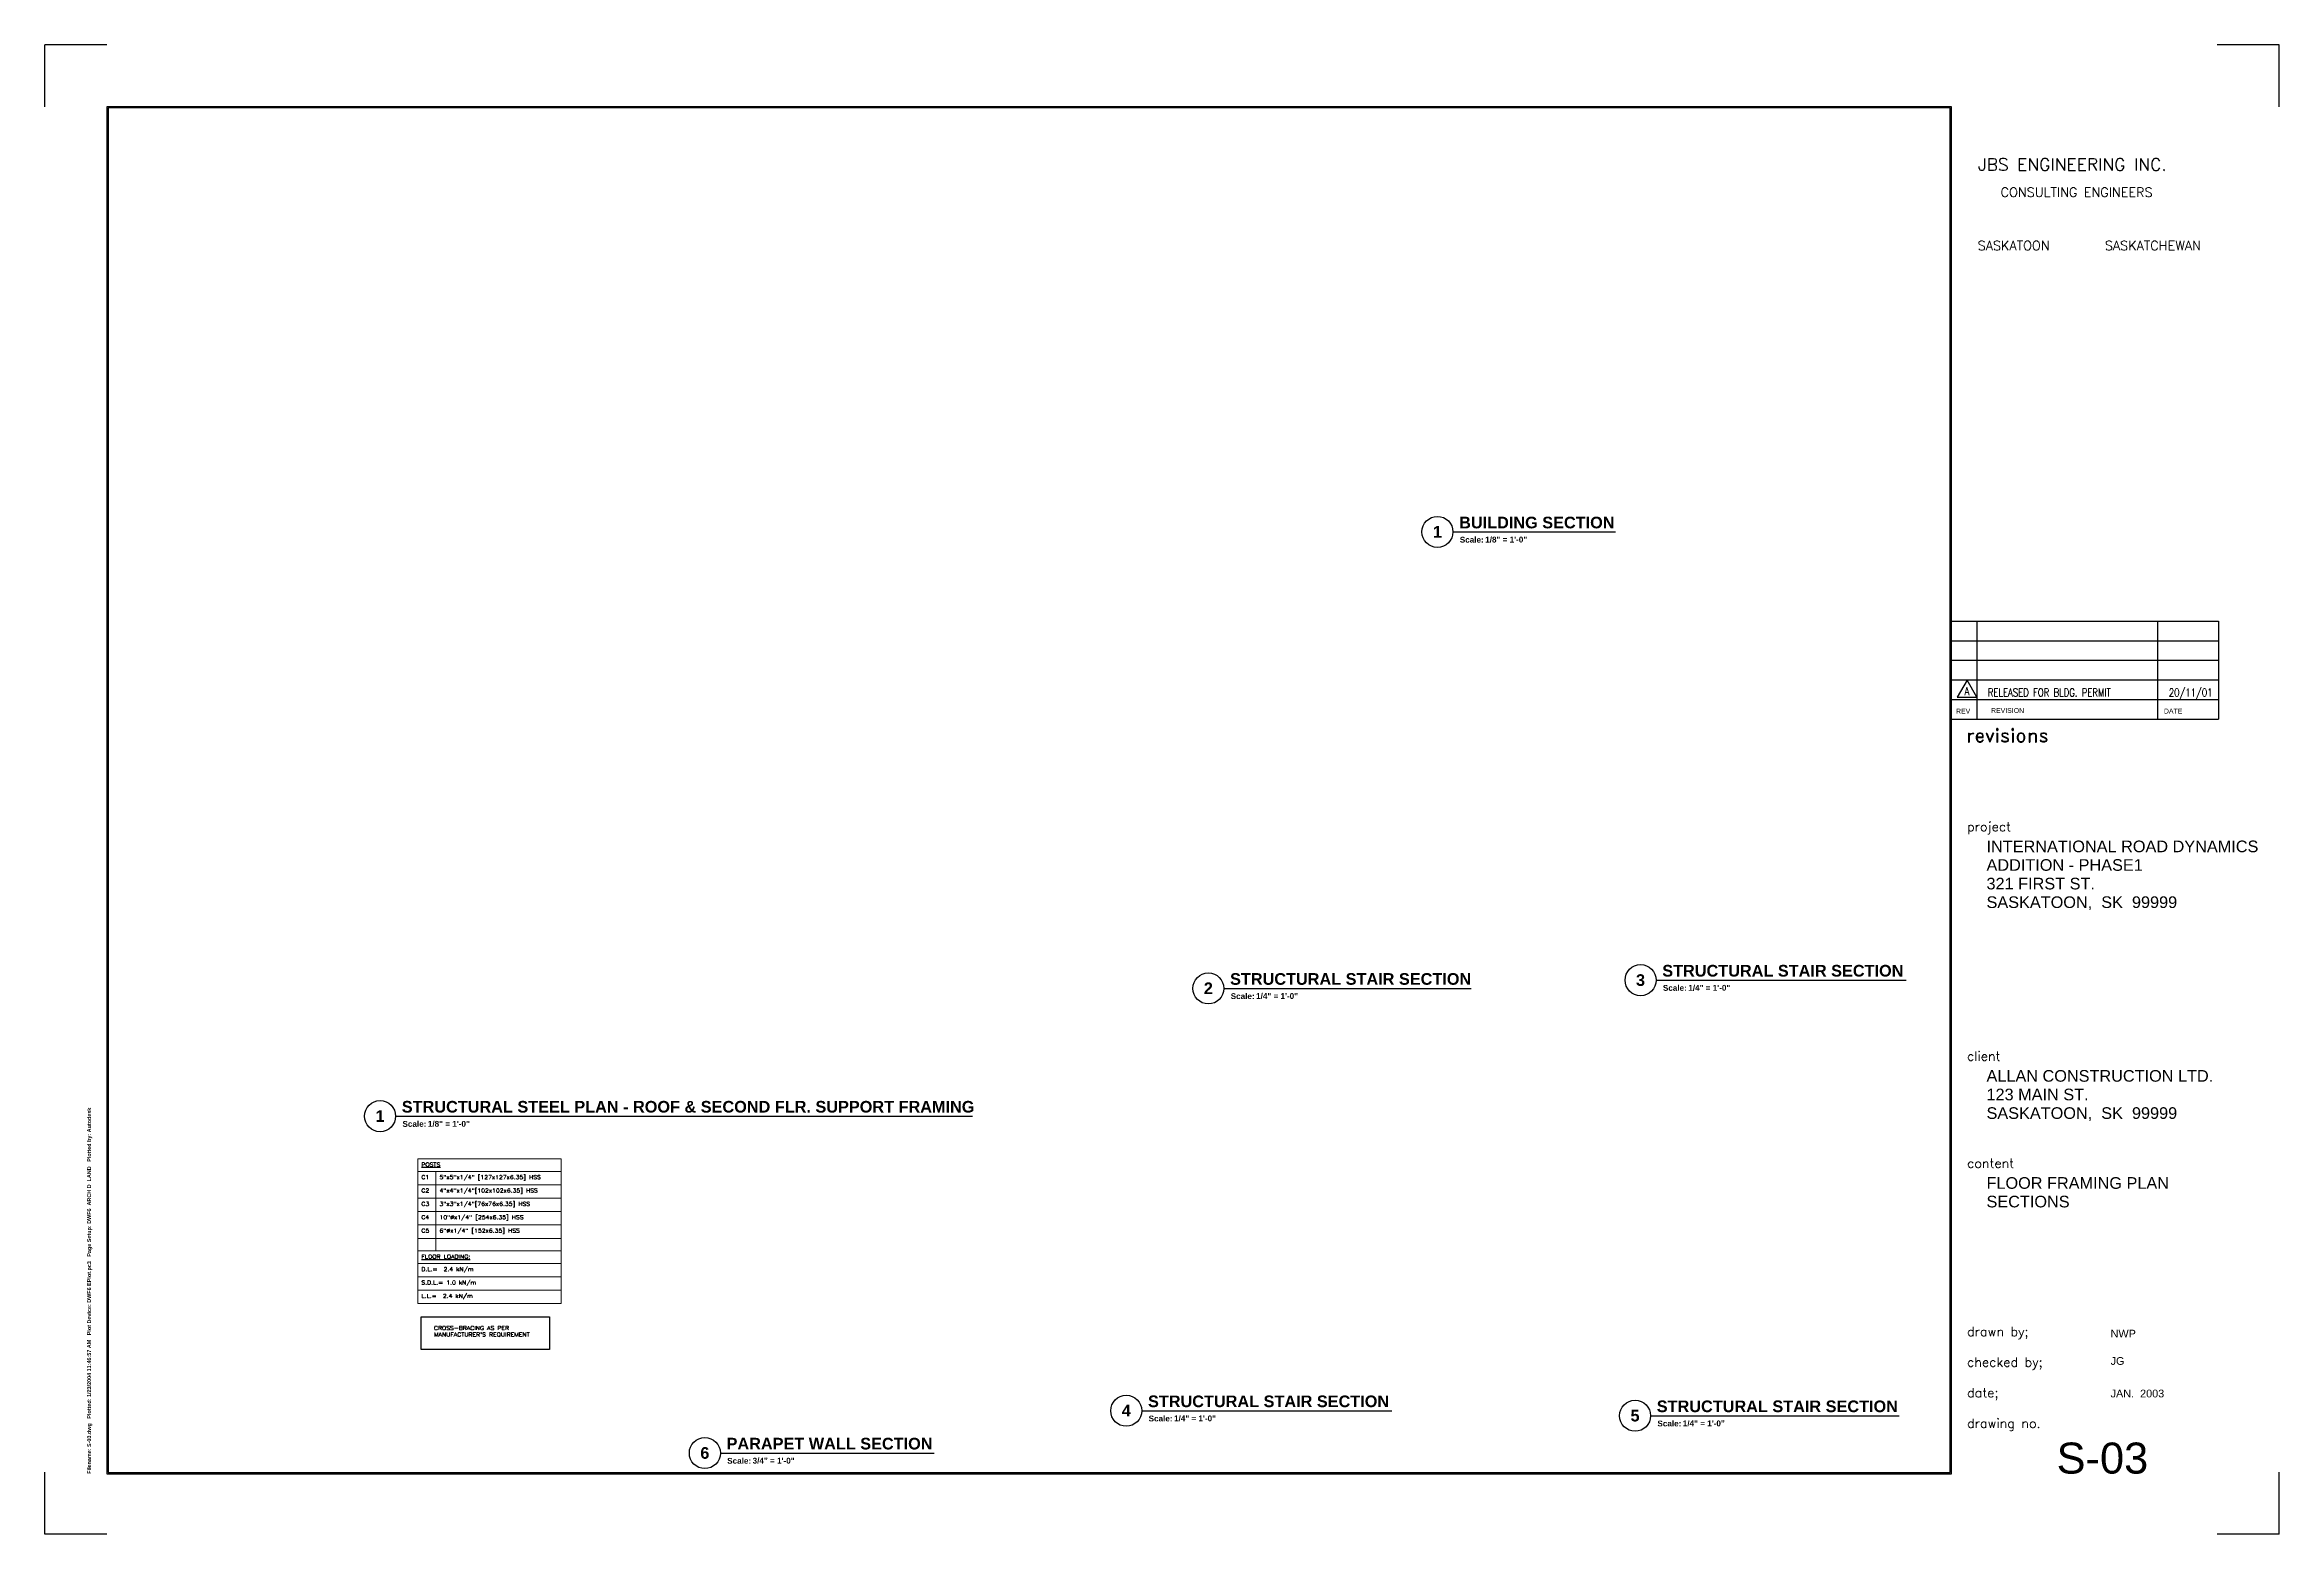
# Paper-space layout 'FLOOR FRAMING PLAN AND SECTIONS' of a CAD drawing. Header units: inches. Extents: x -0.3 to 35.7, y -0.7 to 23.3.
import ezdxf
from ezdxf.enums import TextEntityAlignment as Align

# ---------------------------------------------------------------- set-up
doc = ezdxf.new("R2010")
doc.units = ezdxf.units.IN
doc.header["$MEASUREMENT"] = 0
doc.layers.get('0').update_dxf_attribs({"linetype": 'CONTINUOUS'})
doc.layers.get('DEFPOINTS').update_dxf_attribs({"linetype": 'CONTINUOUS'})
for name, color, linetype in [('PS_Annot', 5, 'CONTINUOUS'), ('Struc_Plan_Fdn_Dim', 2, 'CONTINUOUS'), ('TB_BORDER', 6, 'CONTINUOUS'), ('TB_CORNERS', 1, 'CONTINUOUS'), ('TB_INFORMATION', 3, 'CONTINUOUS'), ('TB_TEXT1', 160, 'CONTINUOUS'), ('TB_TEXT3', 10, 'CONTINUOUS'), ('TB_TEXT4', 4, 'CONTINUOUS'), ('TEXT', 4, 'CONTINUOUS'), ('TITLE', 7, 'CONTINUOUS'), ('TS-TEXT2', 7, 'CONTINUOUS')]:
    doc.layers.add(name, color=color, linetype=linetype)
doc.layers.add('PS_VIEWPORT', color=220, linetype='CONTINUOUS', plot=False)
doc.layers.get('PS_VIEWPORT').off()
doc.styles.add('ROMANC', font='romanc')
doc.styles.add('ROMAND', font='ROMAND')
doc.styles.add('ROMANS-115', font='romans.shx', dxfattribs={"width": 1.149999999999999})
doc.styles.add('ROMANS-80', font='romans.shx', dxfattribs={"width": 0.8})
doc.styles.add('SANSERIF', font='sanss___.ttf')
doc.styles.add('SANSSERIFBOLD', font='sanssb__.ttf')

# ---------------------------------------------------------------- blocks, each defined once
blk = doc.blocks.new('Rev')
at = {"color": 4}
blk.add_lwpolyline([(1.242873134148794, 0.2403562024319399), (1.083459564399163, -0.0357561997921039), (1.402286703900244, -0.0357561997921039)], close=True, dxfattribs=at)
at = {"layer": 'TEXT', "style": 'ROMANS-80', "width": 0.8}
blk.add_attdef('REV', text='', height=0.125, dxfattribs=at).set_placement((1.24233417817868, 0.0620504433045426), align=Align.MIDDLE)
for p in [(1.578491936671525, -0.0596145915565103), (4.494419375128927, -0.0596145915565103)]:
    blk.add_attdef('REV', text='', height=0.125, dxfattribs=at).set_placement(p, align=Align.BOTTOM_LEFT)
blk = doc.blocks.new('*T4')
at = {"layer": 'DEFPOINTS', "color": 8, "lineweight": 0}
for p, q in [((0, 0), (0.2919529141709631, 0)), ((0, 0), (0, -0.2033333333333331)), ((0.2919529141709631, 0), (2.310236269033652, 0)), ((2.310236269033652, 0), (2.310236269033652, -0.2033333333333331)), ((0, -0.2033333333333331), (0.2919529141709631, -0.2033333333333331)), ((0, -0.2033333333333331), (0, -0.4185714285714282)), ((0.2919529141709631, -0.2033333333333331), (2.310236269033652, -0.2033333333333331)), ((0.2919529141709631, -0.2033333333333331), (0.2919529141709631, -0.4185714285714282)), ((2.310236269033652, -0.2033333333333331), (2.310236269033652, -0.4185714285714282)), ((0, -0.4185714285714282), (0.2919529141709631, -0.4185714285714282)), ((0, -0.4185714285714282), (0, -0.6338095238095232)), ((0, -0.6338095238095232), (0.2919529141709631, -0.6338095238095232)), ((0, -0.6338095238095232), (0, -0.8490476190476182)), ((0.2919529141709631, -0.4185714285714282), (2.310236269033652, -0.4185714285714282)), ((0.2919529141709631, -0.4185714285714282), (0.2919529141709631, -0.6338095238095232)), ((0.2919529141709631, -0.6338095238095232), (2.310236269033652, -0.6338095238095232)), ((0.2919529141709631, -0.6338095238095232), (0.2919529141709631, -0.8490476190476182)), ((2.310236269033652, -0.4185714285714282), (2.310236269033652, -0.6338095238095232)), ((2.310236269033652, -0.6338095238095232), (2.310236269033652, -0.8490476190476182)), ((0, -0.8490476190476182), (0.2919529141709631, -0.8490476190476182)), ((0, -0.8490476190476182), (0, -1.064285714285713)), ((0, -1.064285714285713), (0.2919529141709631, -1.064285714285713)), ((0, -1.064285714285713), (0, -1.279523809523808)), ((0.2919529141709631, -0.8490476190476182), (2.310236269033652, -0.8490476190476182)), ((0.2919529141709631, -0.8490476190476182), (0.2919529141709631, -1.064285714285713)), ((0.2919529141709631, -1.064285714285713), (2.310236269033652, -1.064285714285713)), ((0.2919529141709631, -1.064285714285713), (0.2919529141709631, -1.279523809523808)), ((2.310236269033652, -0.8490476190476182), (2.310236269033652, -1.064285714285713)), ((2.310236269033652, -1.064285714285713), (2.310236269033652, -1.279523809523808)), ((0, -1.279523809523808), (0.2919529141709631, -1.279523809523808)), ((0, -1.279523809523808), (0, -1.482857142857141)), ((0.2919529141709631, -1.279523809523808), (2.310236269033652, -1.279523809523808)), ((0.2919529141709631, -1.279523809523808), (0.2919529141709631, -1.482857142857141)), ((2.310236269033652, -1.279523809523808), (2.310236269033652, -1.482857142857141)), ((0, -1.482857142857141), (0.2919529141709631, -1.482857142857141)), ((0, -1.482857142857141), (0, -1.686190476190474)), ((0, -1.686190476190474), (0.2919529141709631, -1.686190476190474)), ((0, -1.686190476190474), (0, -1.901428571428569)), ((0.2919529141709631, -1.482857142857141), (2.310236269033652, -1.482857142857141)), ((0.2919529141709631, -1.686190476190474), (2.310236269033652, -1.686190476190474)), ((2.310236269033652, -1.482857142857141), (2.310236269033652, -1.686190476190474)), ((2.310236269033652, -1.686190476190474), (2.310236269033652, -1.901428571428569)), ((0, -1.901428571428569), (0.2919529141709631, -1.901428571428569)), ((0, -1.901428571428569), (0, -2.116666666666664)), ((0, -2.116666666666664), (0.2919529141709631, -2.116666666666664)), ((0, -2.116666666666664), (0, -2.331904761904759)), ((0.2919529141709631, -1.901428571428569), (2.310236269033652, -1.901428571428569)), ((0.2919529141709631, -2.116666666666664), (2.310236269033652, -2.116666666666664)), ((2.310236269033652, -1.901428571428569), (2.310236269033652, -2.116666666666664)), ((2.310236269033652, -2.116666666666664), (2.310236269033652, -2.331904761904759)), ((0, -2.331904761904759), (0.2919529141709631, -2.331904761904759)), ((0.2919529141709631, -2.331904761904759), (2.310236269033652, -2.331904761904759))]:
    blk.add_line(p, q, dxfattribs=at)
at = {"layer": 'PS_Annot', "color": 0, "char_height": 0.0625, "attachment_point": 1, "style": 'ROMANS-115'}
for s, insert, width in [('\\LPOSTS', (0.05999999999999961, -0.05999999999999961), 2.190236269033652), ('C1', (0.05999999999999961, -0.2633333333333328), 0.1719529141709631), ('5"x5"x1/4" [127x127x6.35] HSS', (0.3519529141709627, -0.2633333333333328), 1.898283354862689), ('C2', (0.05999999999999961, -0.4785714285714278), 0.1719529141709631), ('C3', (0.05999999999999961, -0.6938095238095228), 0.1719529141709631), ('4"x4"x1/4"[102x102x6.35] HSS', (0.3519529141709627, -0.4785714285714278), 1.898283354862689), ('3"x3"x1/4"[76x76x6.35] HSS', (0.3519529141709627, -0.6938095238095228), 1.898283354862689), ('C4', (0.05999999999999961, -0.9090476190476178), 0.1719529141709631), ('10"∅x1/4" [254x6.35] HSS', (0.3519529141709627, -0.9090476190476178), 1.898283354862689), ('C5', (0.05999999999999961, -1.124285714285713), 0.1719529141709631), ('6"∅x1/4" [152x6.35] HSS', (0.3519529141709627, -1.124285714285713), 1.898283354862689), ('\\LFLOOR LOADING:', (0.05999999999999961, -1.542857142857141), 2.190236269033652), ('D.L.=  2.4 kN/m', (0.05999999999999961, -1.746190476190475), 2.190236269033652), ('S.D.L.= 1.0 kN/m', (0.05999999999999961, -1.96142857142857), 2.190236269033652), ('L.L.=  2.4 kN/m', (0.05999999999999961, -2.176666666666665), 2.190236269033652)]:
    blk.add_mtext(s, dxfattribs=dict(at, insert=insert, width=width))
blk = doc.blocks.new('title')
at = {"layer": 'TB_BORDER'}
for p, q in [((0.99999360000038, 22.99985279999999), (0.99999360000038, 0.9746348329204011)), ((30.71798048699929, 22.99985279999999), (0.99999360000038, 22.99985279999999)), ((1.020141387720287, 22.980132926208), (1.020141387720287, 0.9943547067123859)), ((30.69783269927939, 22.980132926208), (1.020141387720287, 22.980132926208)), ((30.69783269927939, 0.9943547067123859), (30.69783269927939, 22.980132926208)), ((30.71798048699929, 0.9746348329204011), (30.71798048699929, 22.99985279999999)), ((0.99999360000038, 0.9746348329204011), (30.71798048699929, 0.9746348329204011)), ((1.020141387720287, 0.9943547067123859), (30.69783269927939, 0.9943547067123859))]:
    blk.add_line(p, q, dxfattribs=at)
at = {"layer": 'TB_CORNERS'}
for p, q in [((0, 22.99985279999999), (0, 23.99984639999997)), ((0.99999360000038, 23.99984639999997), (0, 23.99984639999997)), ((35.99976960000095, 23.99984639999997), (34.99977600000057, 23.99984639999997)), ((35.99976960000095, 22.99985279999999), (35.99976960000095, 23.99984639999997)), ((0, 0), (0, 0.999993599999982)), ((35.99976960000095, 0), (35.99976960000095, 0.999993599999982)), ((0.99999360000038, 0), (0, 0)), ((35.99976960000095, 0), (34.99977600000057, 0))]:
    blk.add_line(p, q, dxfattribs=at)
at = {"layer": 'TB_INFORMATION'}
for p, q in [((30.7180637846559, 14.71324642627133), (35.01995404254558, 14.71324642627133)), ((31.12428465389348, 14.71324642627133), (31.12428465389348, 13.13565652291135)), ((34.03984773477168, 14.71324642627133), (34.03984773477168, 13.13565652291135)), ((35.01995404254558, 14.71324642627133), (35.01995404254558, 13.13565652291135)), ((30.7180637846559, 14.39772844559934), (35.01995404254558, 14.39772844559934)), ((30.7180637846559, 14.08221046492736), (35.01995404254558, 14.08221046492736)), ((30.7180637846559, 13.76669248425532), (35.01995404254558, 13.76669248425532)), ((30.7180637846559, 13.45117450358333), (35.01995404254558, 13.45117450358333)), ((30.7180637846559, 13.13565652291135), (35.01995404254558, 13.13565652291135))]:
    blk.add_line(p, q, dxfattribs=at)
at = {"layer": 'TB_TEXT1'}
for s, height, style, width, p in [('JBS ENGINEERING INC.', 0.1971987379199999, 'ROMANC', 1.021699628127123, (31.14667899350752, 21.97149537740432)), ('CONSULTING ENGINEERS', 0.1478990534399999, 'ROMAND', 1.021699628127104, (31.509887035887, 21.54854981291822)), ('SASKATOON       SASKATCHEWAN', 0.1478990534399999, 'ROMAND', 1.021699628127104, (31.14085380255892, 20.68962391812596))]:
    blk.add_text(s, height=height, dxfattribs=dict(at, style=style, width=width)).set_placement(p)
at = {"layer": 'TB_TEXT3', "ltscale": 15, "style": 'SANSERIF', "flags": 8}
for tag, p in [('PROJECT_NAME', (31.28278828215866, 10.98963107909711)), ('PROJECT_PHASE', (31.28278828215866, 10.68999116140164)), ('PROJECT_STREET', (31.28278828215866, 10.39035124370616)), ('PROJECT_CITY', (31.28278828215866, 10.09071132601069)), ('CLIENT_NAME', (31.28278828215866, 7.292154743097086)), ('CLIENT_STREET', (31.28278828215866, 6.992514825401614)), ('CLIENT_CITY', (31.28278828215866, 6.692874907706141))]:
    blk.add_attdef(tag, p, '', height=0.1875, dxfattribs=at)
at = {"layer": 'TB_TEXT3', "color": 10, "ltscale": 15, "style": 'SANSERIF', "flags": 8}
for tag, p in [('SHEET_CONTENT1', (31.28278828215866, 5.566665786297079)), ('SHEET_CONTENT2', (31.28278828215866, 5.267025868601607))]:
    blk.add_attdef(tag, p, '', height=0.1875, dxfattribs=at)
at = {"layer": 'TB_TEXT3', "color": 10, "style": 'SANSERIF', "flags": 8}
for tag, p in [('DRAW', (33.28200117237611, 3.170973083753267)), ('CHECK', (33.28200117237611, 2.730398083954299))]:
    blk.add_attdef(tag, p, '', height=0.1249992, dxfattribs=at)
at = {"layer": 'TB_TEXT3', "style": 'SANSERIF', "flags": 8}
blk.add_attdef('DATE', (33.28200117237611, 2.205952146530649), '', height=0.1249992, dxfattribs=at)
blk.add_attdef('X', text='', height=0.5, dxfattribs=at).set_placement((32.4124714002434, 1.477985187406155), align=Align.TOP_LEFT)
at = {"layer": 'TB_TEXT4', "width": 1.021699628127098}
for s, p in [('REV', (30.79233131199544, 13.22381330674483)), ('REVISION', (31.35608936044082, 13.23336040770971)), ('DATE', (34.14112163569007, 13.22381330674483))]:
    blk.add_text(s, height=0.07887949516800043, dxfattribs=at).set_placement(p)
at = {"layer": 'TB_TEXT4', "style": 'ROMAND', "width": 1.021699628127123}
for s, height, p in [('revisions', 0.21875, (30.95334513863418, 12.76415145285881)), ('project', 0.1478990534399999, (30.96982783349995, 11.32756857372044)), ('client', 0.1478990534399999, (30.96982783349995, 7.630092237720419)), ('content', 0.1478990534399999, (30.96982783349995, 5.904603280920412)), ('drawn by;', 0.1478990534399999, (30.96982783349995, 3.193120634520426)), ('checked by;', 0.1478990534399999, (30.96982783349995, 2.700123789720408)), ('date;', 0.1478990534399999, (30.96982783349995, 2.20712694492039)), ('drawing no.', 0.1478990534399999, (30.96982783349995, 1.714130100120428))]:
    blk.add_text(s, height=height, dxfattribs=at).set_placement(p)
blk = doc.blocks.new('*B9')
blk.add_line((0.8423254830985556, -0.5126107372527997), (3.460602367440302, -0.5126107372527997))
at = {"lineweight": 25}
blk.add_circle((0.5923254830985556, -0.5126107372527997), 0.25, dxfattribs=at)
at = {"insert": (0.952250955603752, -0.5907107372527998), "char_height": 0.09375, "width": 0.3916254840356501, "attachment_point": 1, "style": 'SANSSERIFBOLD'}
blk.add_mtext('Scale: ', dxfattribs=at)
at = {"ltscale": 15, "style": 'SANSSERIFBOLD', "flags": 8}
blk.add_attdef('VIEWNAME', text='', height=0.1875, dxfattribs=at).set_placement((0.9421651530156709, -0.5108640316494757), align=Align.BOTTOM_LEFT)
blk.add_attdef('#', text='', height=0.1875, dxfattribs=at).set_placement((0.5921651530156709, -0.5108640316494757), align=Align.MIDDLE_CENTER)
blk.add_attdef('VPSCALE', text='', height=0.09375, dxfattribs=at).set_placement((1.361696403015671, -0.5889890316494757), align=Align.TOP_LEFT)
blk = doc.blocks.new('*B10')
blk.add_line((0.8423254830985556, -0.5126107372527997), (4.828690917624812, -0.5126107372527997))
at = {"lineweight": 25}
blk.add_circle((0.5923254830985556, -0.5126107372527997), 0.25, dxfattribs=at)
at = {"insert": (0.952250955603752, -0.5907107372527998), "char_height": 0.09375, "width": 0.3916254840356501, "attachment_point": 1, "style": 'SANSSERIFBOLD'}
blk.add_mtext('Scale: ', dxfattribs=at)
at = {"ltscale": 15, "style": 'SANSSERIFBOLD', "flags": 8}
blk.add_attdef('VIEWNAME', text='', height=0.1875, dxfattribs=at).set_placement((0.9421651530156709, -0.5108640316494757), align=Align.BOTTOM_LEFT)
blk.add_attdef('#', text='', height=0.1875, dxfattribs=at).set_placement((0.5921651530156709, -0.5108640316494757), align=Align.MIDDLE_CENTER)
blk.add_attdef('VPSCALE', text='', height=0.09375, dxfattribs=at).set_placement((1.361696403015671, -0.5889890316494757), align=Align.TOP_LEFT)
blk = doc.blocks.new('*B11')
blk.add_line((0.8423254830985556, -0.5126107372527997), (4.87023806450631, -0.5126107372527997))
at = {"lineweight": 25}
blk.add_circle((0.5923254830985556, -0.5126107372527997), 0.25, dxfattribs=at)
at = {"insert": (0.952250955603752, -0.5907107372527998), "char_height": 0.09375, "width": 0.3916254840356501, "attachment_point": 1, "style": 'SANSSERIFBOLD'}
blk.add_mtext('Scale: ', dxfattribs=at)
at = {"ltscale": 15, "style": 'SANSSERIFBOLD', "flags": 8}
blk.add_attdef('VIEWNAME', text='', height=0.1875, dxfattribs=at).set_placement((0.9421651530156709, -0.5108640316494757), align=Align.BOTTOM_LEFT)
blk.add_attdef('#', text='', height=0.1875, dxfattribs=at).set_placement((0.5921651530156709, -0.5108640316494757), align=Align.MIDDLE_CENTER)
blk.add_attdef('VPSCALE', text='', height=0.09375, dxfattribs=at).set_placement((1.361696403015671, -0.5889890316494757), align=Align.TOP_LEFT)
blk = doc.blocks.new('*B12')
blk.add_line((0.8423254830985556, -0.5126107372527997), (4.868056309797666, -0.5126107372527997))
at = {"lineweight": 25}
blk.add_circle((0.5923254830985556, -0.5126107372527997), 0.25, dxfattribs=at)
at = {"insert": (0.952250955603752, -0.5907107372527998), "char_height": 0.09375, "width": 0.3916254840356501, "attachment_point": 1, "style": 'SANSSERIFBOLD'}
blk.add_mtext('Scale: ', dxfattribs=at)
at = {"ltscale": 15, "style": 'SANSSERIFBOLD', "flags": 8}
blk.add_attdef('VIEWNAME', text='', height=0.1875, dxfattribs=at).set_placement((0.9421651530156709, -0.5108640316494757), align=Align.BOTTOM_LEFT)
blk.add_attdef('#', text='', height=0.1875, dxfattribs=at).set_placement((0.5921651530156709, -0.5108640316494757), align=Align.MIDDLE_CENTER)
blk.add_attdef('VPSCALE', text='', height=0.09375, dxfattribs=at).set_placement((1.361696403015671, -0.5889890316494757), align=Align.TOP_LEFT)
blk = doc.blocks.new('*B13')
blk.add_line((0.8423254830985556, -0.5126107372527997), (4.847056913136818, -0.5126107372527997))
at = {"lineweight": 25}
blk.add_circle((0.5923254830985556, -0.5126107372527997), 0.25, dxfattribs=at)
at = {"insert": (0.952250955603752, -0.5907107372527998), "char_height": 0.09375, "width": 0.3916254840356501, "attachment_point": 1, "style": 'SANSSERIFBOLD'}
blk.add_mtext('Scale: ', dxfattribs=at)
at = {"ltscale": 15, "style": 'SANSSERIFBOLD', "flags": 8}
blk.add_attdef('VIEWNAME', text='', height=0.1875, dxfattribs=at).set_placement((0.9421651530156709, -0.5108640316494757), align=Align.BOTTOM_LEFT)
blk.add_attdef('#', text='', height=0.1875, dxfattribs=at).set_placement((0.5921651530156709, -0.5108640316494757), align=Align.MIDDLE_CENTER)
blk.add_attdef('VPSCALE', text='', height=0.09375, dxfattribs=at).set_placement((1.361696403015671, -0.5889890316494757), align=Align.TOP_LEFT)
blk = doc.blocks.new('*B15')
blk.add_line((0.8423254830985556, -0.5126107372527997), (10.13435396546758, -0.5126107372527997))
at = {"lineweight": 25}
blk.add_circle((0.5923254830985556, -0.5126107372527997), 0.25, dxfattribs=at)
at = {"insert": (0.952250955603752, -0.5907107372527998), "char_height": 0.09375, "width": 0.3916254840356501, "attachment_point": 1, "style": 'SANSSERIFBOLD'}
blk.add_mtext('Scale: ', dxfattribs=at)
at = {"ltscale": 15, "style": 'SANSSERIFBOLD', "flags": 8}
blk.add_attdef('VIEWNAME', text='', height=0.1875, dxfattribs=at).set_placement((0.9421651530156709, -0.5108640316494757), align=Align.BOTTOM_LEFT)
blk.add_attdef('#', text='', height=0.1875, dxfattribs=at).set_placement((0.5921651530156709, -0.5108640316494757), align=Align.MIDDLE_CENTER)
blk.add_attdef('VPSCALE', text='', height=0.09375, dxfattribs=at).set_placement((1.361696403015671, -0.5889890316494757), align=Align.TOP_LEFT)
blk = doc.blocks.new('*B14')
blk.add_line((0.8423254830985556, -0.5126107372527997), (4.285115148772718, -0.5126107372527997))
at = {"lineweight": 25}
blk.add_circle((0.5923254830985556, -0.5126107372527997), 0.25, dxfattribs=at)
at = {"insert": (0.952250955603752, -0.5907107372527998), "char_height": 0.09375, "width": 0.3916254840356501, "attachment_point": 1, "style": 'SANSSERIFBOLD'}
blk.add_mtext('Scale: ', dxfattribs=at)
at = {"ltscale": 15, "style": 'SANSSERIFBOLD', "flags": 8}
blk.add_attdef('VIEWNAME', text='', height=0.1875, dxfattribs=at).set_placement((0.9421651530156709, -0.5108640316494757), align=Align.BOTTOM_LEFT)
blk.add_attdef('#', text='', height=0.1875, dxfattribs=at).set_placement((0.5921651530156709, -0.5108640316494757), align=Align.MIDDLE_CENTER)
blk.add_attdef('VPSCALE', text='', height=0.09375, dxfattribs=at).set_placement((1.361696403015671, -0.5889890316494757), align=Align.TOP_LEFT)

psp = doc.layouts.new('FLOOR FRAMING PLAN AND SECTIONS')

# ---------------------------------------------------------------- linework, layer by layer
at = {"layer": 'PS_Annot'}
psp.add_lwpolyline([(5.720830913462577, 2.793041252702323), (7.789791979084838, 2.793041252702323), (7.789791979084838, 2.265334105350063), (5.720830913462577, 2.265334105350063)], close=True, dxfattribs=at)

# ---------------------------------------------------------------- block references
psp.add_blockref('*T4', (5.666872632203649, 5.33557757750755))
for name, p, values in [('*B9', (21.50308898855408, 15.94939813866326), {'#': '1', 'VIEWNAME': 'BUILDING SECTION', 'VPSCALE': '1/8" = 1\'-0"'}), ('*B10', (17.81218892830424, 8.595830840198282), {'#': '2', 'VIEWNAME': 'STRUCTURAL STAIR SECTION', 'VPSCALE': '1/4" = 1\'-0"'}), ('*B11', (24.77508882564325, 8.728378934705269), {'#': '3', 'VIEWNAME': 'STRUCTURAL STAIR SECTION', 'VPSCALE': '1/4" = 1\'-0"'}), ('*B15', (4.469054766362234, 6.53700093009278), {'#': '1', 'VIEWNAME': 'STRUCTURAL STEEL PLAN - ROOF & SECOND FLR. SUPPORT FRAMING', 'VPSCALE': '1/8" = 1\'-0"'}), ('*B12', (16.49014057744451, 1.790830783218759), {'#': '4', 'VIEWNAME': 'STRUCTURAL STAIR SECTION', 'VPSCALE': '1/4" = 1\'-0"'}), ('*B13', (24.68655338084503, 1.71038240675328), {'#': '5', 'VIEWNAME': 'STRUCTURAL STAIR SECTION', 'VPSCALE': '1/4" = 1\'-0"'}), ('*B14', (9.701051040456065, 1.109281579808197), {'#': '6', 'VIEWNAME': 'PARAPET WALL SECTION', 'VPSCALE': '3/4" = 1\'-0"'})]:
    psp.add_blockref(name, p, dxfattribs=at).add_auto_attribs(values)
at = {"layer": 'Struc_Plan_Fdn_Dim'}
ref = psp.add_blockref('Rev', (29.38378164059214, 12.80977704420587), dxfattribs=at)
ref.add_attrib('REV', 'A', dxfattribs={"layer": 'TEXT', "height": 0.125, "style": 'ROMANS-80', "width": 0.8}).set_placement((30.62611581877082, 12.87182748751041), align=Align.MIDDLE)
ref.add_attrib('REV', 'RELEASED FOR BLDG. PERMIT', dxfattribs={"layer": 'TEXT', "height": 0.125, "style": 'ROMANS-80', "width": 0.8}).set_placement((30.96227357726366, 12.75016245264936), align=Align.BOTTOM_LEFT)
ref.add_attrib('REV', '20/11/01', dxfattribs={"layer": 'TEXT', "height": 0.125, "style": 'ROMANS-80', "width": 0.8}).set_placement((33.87820101572106, 12.75016245264936), align=Align.BOTTOM_LEFT)
at = {"layer": 'TITLE'}
psp.add_blockref('title', (-0.3420311671100364, -0.7125264454166214), dxfattribs=at).add_auto_attribs({'X': 'S-03', 'DATE': 'JAN.  2003', 'CHECK': 'JG', 'DRAW': 'NWP', 'SHEET_CONTENT1': 'FLOOR FRAMING PLAN', 'SHEET_CONTENT2': 'SECTIONS', 'PROJECT_NAME': 'INTERNATIONAL ROAD DYNAMICS', 'PROJECT_PHASE': 'ADDITION - PHASE1', 'PROJECT_STREET': '321 FIRST ST.', 'PROJECT_CITY': 'SASKATOON,  SK  99999', 'CLIENT_NAME': 'ALLAN CONSTRUCTION LTD.', 'CLIENT_STREET': '123 MAIN ST.', 'CLIENT_CITY': 'SASKATOON,  SK  99999'})

# ---------------------------------------------------------------- texts
at = {"layer": 'PS_Annot', "insert": (5.928355846227078, 2.641945506623358), "char_height": 0.0625, "width": 1.71815476190476, "attachment_point": 1, "style": 'ROMANS-115'}
psp.add_mtext("CROSS-BRACING AS PER MANUFACTURER'S REQUIREMENT", dxfattribs=at)
at = {"layer": 'TS-TEXT2', "ltscale": 15, "insert": (0.3422004715900593, 0.2629261348433829), "char_height": 0.0625, "width": 20, "attachment_point": 1, "rotation": 89.99999999999999, "style": 'SANSSERIFBOLD'}
psp.add_mtext('Filename: S-03.dwg   Plotted: 1/23/2004 11:46:57 AM   Plot Device: DWF6 EPlot.pc3   Page Setup: DWF6_ARCH D_LAND   Plotted by: Autodesk', dxfattribs=at)

# ---------------------------------------------------------------- viewports
at = {"layer": 'PS_VIEWPORT'}
for center, size, view_center_point, view_height, status, frozen in [((8.46099045291469, 12.63483821026167), (14.42393179401152, 18.9357800259255), (439.5232060979615, -642.2081936255912), 1817.834882488848, 8, ['0', 'PS_Annot', 'PS_VIEWPORT', 'Struc_Plan_Fdn_Dim', 'TB_BORDER', 'TB_CORNERS', 'TB_INFORMATION', 'TB_TEXT1', 'TB_TEXT3', 'TB_TEXT4', 'TEXT', 'TS-TEXT2']), ((23.27580272272014, 18.63935711505358), (14.42565606799186, 7.246788527520625), (-3140.377757725975, 1500.887107573848), 695.6916986419801, 3, ['0', 'PS_Annot', 'PS_VIEWPORT', 'Struc_Plan_Fdn_Dim', 'TEXT', 'TS-TEXT2']), ((27.54957672900812, 11.49424609428143), (5.548975806729732, 5.53173431915233), (61.93916878630876, 81.29942894456258), 265.523247319312, 5, ['PS_Annot', 'PS_VIEWPORT', 'Struc_Plan_Fdn_Dim', 'TEXT', 'TS-TEXT2']), ((20.9601717095206, 10.94943297687813), (9.449031166260461, 6.133632857207289), (443.4037915855554, 55.1483993092038), 294.4143771459499, 4, ['PS_Annot', 'PS_VIEWPORT', 'Struc_Plan_Fdn_Dim', 'TEXT', 'TS-TEXT2']), ((27.52235657005764, 4.236362552514125), (5.671606378425203, 5.05196029152169), (1177.968342505706, 82.78956242090248), 242.4940939930412, 7, ['PS_Annot', 'PS_VIEWPORT', 'Struc_Plan_Fdn_Dim', 'TEXT', 'TS-TEXT2']), ((20.5362028751075, 4.032193448009378), (8.092124595325984, 4.482725329581237), (793.8897556408097, 81.10296745545031), 215.1708158198994, 6, ['PS_Annot', 'PS_VIEWPORT', 'Struc_Plan_Fdn_Dim', 'TEXT', 'TS-TEXT2'])]:
    vp = psp.add_viewport(center=center, size=size, view_center_point=view_center_point, view_height=view_height, status=status, dxfattribs=at)
    vp.frozen_layers = frozen
vp = psp.add_viewport(center=(12.88962450559646, 3.248265622852529), size=(6.377146930280787, 4.277968086088663), view_center_point=(2662.454702063438, 2153.567844755049), view_height=68.4474893774186, dxfattribs=at)
vp.frozen_layers = ['0', 'DEFPOINTS', 'PS_Annot', 'PS_VIEWPORT', 'Struc_Plan_Fdn_Dim', 'TEXT', 'TS-TEXT2']

doc.saveas('drawing.dxf')
